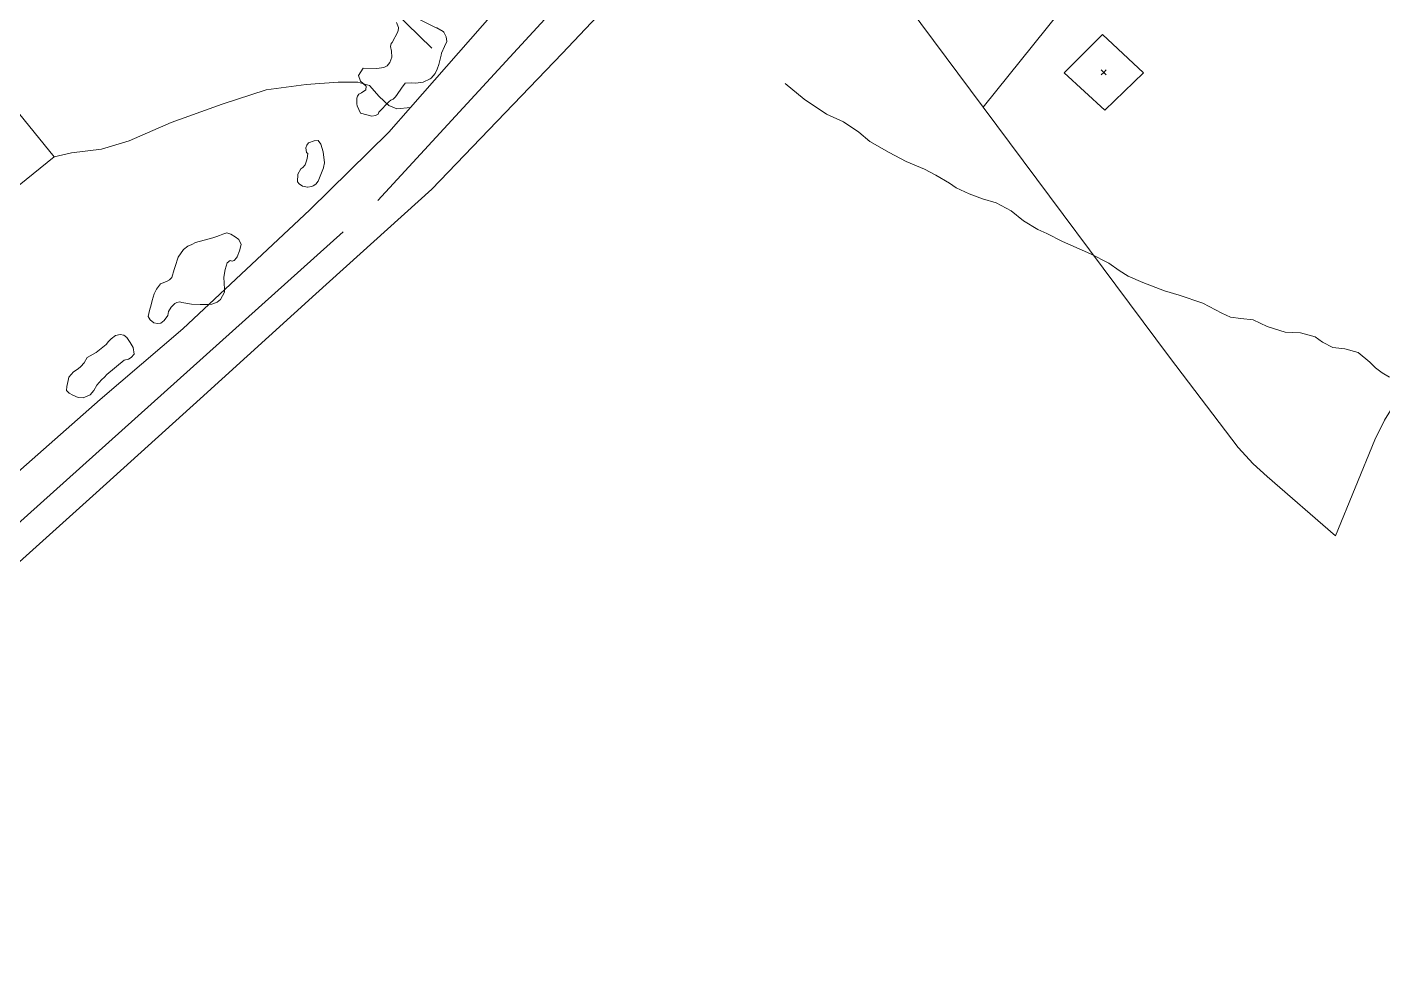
# Model space of a CAD drawing. Header units: metres. Extents: x 4652992 to 4879070, y 2074171 to 2309877.
# Drawn here: x 4653754.5 to 4653907.9, y 2306624.8 to 2306730.6 of the extents above; entities that cross this region are included whole.
import ezdxf

# ---------------------------------------------------------------- set-up
doc = ezdxf.new("R2010")
doc.units = ezdxf.units.M
doc.header["$MEASUREMENT"] = 0
doc.linetypes.add('DGN Style 3', pattern=[92.779933, 66.271381, -26.508552])
doc.layers.get('0').update_dxf_attribs({"color": 4, "lineweight": 0})
for name, color, linetype, lineweight in [('Level 1', 2, 'Continuous', 0), ('Level 19', 38, 'DGN Style 3', 0), ('Level 20', 30, 'DGN Style 3', 0), ('Level 30', 5, 'Continuous', 0), ('Level 37', 3, 'Continuous', 0), ('Level 38', 3, 'Continuous', 0), ('Level 40', 1, 'Continuous', 0), ('Level 62', 4, 'Continuous', 0), ('Level 63', 3, 'Continuous', 0)]:
    doc.layers.add(name, color=color, linetype=linetype, lineweight=lineweight)

# ---------------------------------------------------------------- blocks, each defined once
blk = doc.blocks.new('COTA')
at = {"color": 0, "linetype": 'ByBlock', "lineweight": -2, "ltscale": 10}
for p, q in [((0, 0), (-1.419522, -1.408457)), ((-1.408457, 1.419522), (0, 0)), ((1.419522, 1.408457), (0, 0)), ((0, 0), (1.408457, -1.419522))]:
    blk.add_line(p, q, dxfattribs=at)

msp = doc.modelspace()

# ---------------------------------------------------------------- linework, layer by layer
at = {"layer": 'Level 1'}
msp.add_polyline3d([(4653840.295901, 2306724.264101, 1418.54), (4653842.451804, 2306722.455567, 1418.4347), (4653844.968659, 2306720.790775, 1418.2531), (4653846.894619, 2306719.919167, 1418.1551), (4653848.660929, 2306718.74987, 1418.0333), (4653849.89394, 2306717.700178, 1417.9722), (4653852.061807, 2306716.443523, 1417.8418), (4653853.981818, 2306715.420449, 1417.7185), (4653856.091024, 2306714.567093, 1417.6005), (4653857.364038, 2306713.864689, 1417.5001), (4653858.895115, 2306712.957513, 1417.4077), (4653859.643156, 2306712.431639, 1417.3511), (4653861.136627, 2306711.744604, 1417.2819), (4653862.650769, 2306711.197559, 1417.1534), (4653864.188864, 2306710.737821, 1417.0507), (4653865.895085, 2306709.81983, 1416.9289), (4653867.260531, 2306708.706029, 1416.8229), (4653868.894526, 2306707.714867, 1416.7194), (4653869.899749, 2306707.253842, 1416.6666), (4653871.681547, 2306706.381437, 1416.568), (4653874.849135, 2306704.951941, 1416.2741), (4653876.935609, 2306703.908919, 1416.029), (4653878.087359, 2306703.074989, 1415.8731), (4653879.106937, 2306702.451218, 1415.7332), (4653880.75907, 2306701.742441, 1415.5018), (4653883.21133, 2306700.765362, 1415.2096), (4653884.87795, 2306700.287124, 1414.9136), (4653887.560804, 2306699.374211, 1414.5607), (4653889.730704, 2306698.254069, 1414.0605), (4653890.698736, 2306697.814869, 1413.8642), (4653891.854788, 2306697.644144, 1413.7368), (4653893.259174, 2306697.509278, 1413.5957), (4653894.862677, 2306696.75882, 1413.4568), (4653896.900108, 2306696.089562, 1412.9702), (4653898.63352, 2306696.015822, 1412.6447), (4653900.272473, 2306695.581754, 1412.1464), (4653901.098491, 2306694.969981, 1411.753), (4653902.290028, 2306694.366452, 1411.0409), (4653903.636973, 2306694.235254, 1410.5282), (4653905.159866, 2306693.795574, 1410.3175), (4653906.461022, 2306692.713712, 1409.547), (4653907.110669, 2306692.079692, 1409.1818), (4653907.865407, 2306691.487988, 1408.8586), (4653908.697498, 2306691.017673, 1408.4108)], dxfattribs=at)
at = {"layer": 'Level 19', "linetype": 'DGN Style 3'}
for points in [[(4653695.546973, 2306623.040587, 1424.827895), (4653703.025772, 2306629.288007, 1424.389072), (4653709.115576, 2306634.822137, 1424.014034), (4653713.920306, 2306639.169776, 1423.822251), (4653730.04207, 2306653.787257, 1423.009191), (4653740.98362, 2306663.21755, 1422.560766), (4653794.224561, 2306710.98863, 1421.396378), (4653803.022515, 2306720.555163, 1421.258916), (4653819.191568, 2306738.140968, 1420.961909), (4653828.156247, 2306747.386476, 1420.77246), (4653834.485818, 2306754.812485, 1420.742016), (4653843.867202, 2306765.092502, 1420.696678), (4653850.92678, 2306772.767366, 1420.66925), (4653861.013679, 2306785.49605, 1420.541408), (4653868.863313, 2306796.826139, 1420.510006), (4653871.947247, 2306801.797254, 1420.588751), (4653875.967714, 2306810.173909, 1420.764988), (4653877.907882, 2306814.527924, 1420.813345), (4653880.668892, 2306821.346736, 1420.848154), (4653882.745527, 2306827.238686, 1420.874781), (4653888.391005, 2306844.549167, 1421.111864), (4653891.39748, 2306853.470038, 1421.346006), (4653893.482526, 2306861.131996, 1421.480604), (4653893.512558, 2306861.244585, 1421.483885)], [(4653737.007369, 2306665.763153, 1422.658993), (4653762.802266, 2306688.479723, 1421.968174), (4653772.163776, 2306696.485592, 1421.815865), (4653786.541773, 2306709.963365, 1421.48537), (4653795.486194, 2306718.754297, 1421.360592), (4653797.918686, 2306721.531918, 1421.312893), (4653818.572378, 2306745.116017, 1420.907887)]]:
    msp.add_polyline3d(points, dxfattribs=at)
at = {"layer": 'Level 20', "linetype": 'Continuous'}
msp.add_polyline3d([(4653757.607697, 2306715.963046, 1422.4864), (4653759.581945, 2306716.386952, 1422.4864), (4653762.950621, 2306716.805297, 1422.4864), (4653766.080153, 2306717.755404, 1422.4864), (4653770.837529, 2306719.851052, 1422.4864), (4653776.593808, 2306721.893562, 1422.3864), (4653781.586877, 2306723.512332, 1422.1864), (4653786.098183, 2306724.129326, 1421.8864), (4653789.7207, 2306724.380771, 1421.7864), (4653791.960175, 2306724.409772, 1421.6864), (4653793.265479, 2306724.014472, 1421.6864), (4653794.388911, 2306722.793017, 1421.6864), (4653795.463786, 2306721.74494, 1421.5864), (4653796.369154, 2306721.377775, 1421.5864), (4653797.918686, 2306721.531918, 1421.3129)], dxfattribs=at)
at = {"layer": 'Level 30', "color": 1}
msp.add_polyline3d([(4653730.222608, 2306693.786981, 1433.0217), (4653727.894449, 2306691.701945, 1429.7217), (4653733.717595, 2306685.048229, 1430.4217), (4653733.484697, 2306684.864578, 1430.424905), (4653733.36268, 2306684.768361, 1430.426585), (4653726.969822, 2306679.727276, 1430.514569), (4653726.704719, 2306679.51823, 1430.518217), (4653726.451629, 2306679.318656, 1430.5217), (4653720.125274, 2306687.050301, 1431.3217), (4653720.289559, 2306687.330821, 1430.7217), (4653716.964215, 2306691.172072, 1431.6217), (4653715.559053, 2306693.005062, 1431.3217), (4653712.637406, 2306690.853968, 1430.3217), (4653706.770567, 2306698.589499, 1428.7217), (4653718.735301, 2306707.749447, 1433.6217), (4653745.679249, 2306729.833444, 1432.8217), (4653751.958495, 2306722.919076, 1435.9217), (4653757.607697, 2306715.963046, 1433.7217), (4653730.222608, 2306693.786981, 1433.0217)], dxfattribs=at)
at = {"layer": 'Level 37', "extrusion": (0.7733443899905768, -0.6180672260085279, 0.1411784636700164), "elevation": 2173530.07836, "flags": 128}
msp.add_lwpolyline([(4707439.151781, -308525.933106), (4707468.826343, -308526.300157), (4707500.975185, -308525.202052)], dxfattribs=at)
at = {"layer": 'Level 37'}
for points in [[(4653700.640811, 2306624.643673, 1426.356), (4653707.739853, 2306630.747223, 1425.756), (4653715.538024, 2306637.134303, 1425.306), (4653717.235044, 2306638.592814, 1425.306), (4653719.250158, 2306640.489632, 1425.156), (4653720.958853, 2306642.236447, 1424.5217), (4653732.212863, 2306651.379762, 1424.345279), (4653733.716976, 2306652.601778, 1424.3217), (4653741.276825, 2306659.029667, 1424.2217), (4653751.013141, 2306667.724747, 1423.7217), (4653762.351436, 2306677.929166, 1423.4217), (4653774.106448, 2306688.548291, 1423.1217), (4653787.224712, 2306700.425186, 1422.8217), (4653800.350698, 2306712.272777, 1422.3217), (4653815.062484, 2306727.625312, 1422.0217), (4653825.666868, 2306738.866187, 1421.5217), (4653835.336807, 2306749.655648, 1421.6217), (4653838.672211, 2306753.87082, 1421.621722)], [(4653770.895273, 2306753.649095, 1424.915908), (4653774.220022, 2306750.832332, 1424.821722), (4653784.542933, 2306742.703363, 1423.721721), (4653786.075725, 2306741.283467, 1423.521722), (4653787.487679, 2306740.826395, 1422.821722), (4653800.32941, 2306728.249521, 1421.721721)]]:
    msp.add_polyline3d(points, dxfattribs=at)
at = {"layer": 'Level 38'}
msp.add_polyline3d([(4653846.683281, 2306763.614391, 1422.6217), (4653838.672211, 2306753.87082, 1422.6217), (4653862.719997, 2306721.567097, 1419.849803), (4653883.785163, 2306693.269968, 1417.4217), (4653891.57649, 2306683.05803, 1415.7217), (4653893.274688, 2306681.195533, 1415.4217), (4653894.862878, 2306679.77811, 1414.9217), (4653902.566784, 2306673.070888, 1411.7217), (4653907.016291, 2306683.935236, 1411.0217), (4653908.104302, 2306686.133549, 1410.2217), (4653910.407836, 2306689.837934, 1409.6217), (4653914.471646, 2306694.891525, 1410.3217), (4653924.240879, 2306706.414229, 1412.3217), (4653937.367496, 2306721.875038, 1414.5217), (4653920.863767, 2306744.10528, 1418.5217), (4653907.7447, 2306761.690462, 1420.1217), (4653901.23698, 2306769.926025, 1420.573535), (4653890.461241, 2306783.562794, 1421.3217), (4653876.15385, 2306800.47325, 1422.0217), (4653874.364621, 2306798.154441, 1422.9217), (4653866.616798, 2306788.518172, 1422.5217), (4653849.833245, 2306767.678082, 1422.5217), (4653846.683281, 2306763.614391, 1422.6217)], dxfattribs=at)
at = {"layer": 'Level 40', "color": 3}
for points in [[(4653798.854037, 2306731.524894, 1425.251514), (4653800.678212, 2306730.610055, 1425.251514), (4653800.839878, 2306730.547102, 1425.251514), (4653800.886707, 2306730.529182, 1425.251514), (4653801.622401, 2306730.119612, 1425.251514), (4653801.680037, 2306730.04101, 1425.251514), (4653801.951102, 2306729.544443, 1425.251514), (4653802.014936, 2306729.010734, 1425.251514), (4653801.784587, 2306728.416873, 1425.251514), (4653801.442612, 2306727.676272, 1425.251514), (4653801.378333, 2306727.446933, 1425.251514), (4653801.121932, 2306726.408339, 1425.251514), (4653800.951789, 2306725.860662, 1425.251514), (4653800.709636, 2306725.39442, 1425.251514), (4653800.257056, 2306724.867479, 1425.251514), (4653800.134341, 2306724.788941, 1425.251514), (4653799.349949, 2306724.387515, 1425.251514), (4653798.537833, 2306724.266195, 1425.251514), (4653798.038283, 2306724.31266, 1425.251514), (4653797.310843, 2306724.269913, 1425.251514), (4653796.90551, 2306723.712422, 1425.251514), (4653796.400269, 2306722.994438, 1425.251514), (4653796.238125, 2306722.739663, 1425.251514), (4653795.962217, 2306722.470037, 1425.251514), (4653795.711355, 2306722.353978, 1425.251514), (4653795.49314, 2306722.226439, 1425.251514), (4653794.349392, 2306720.998976, 1424.251514), (4653794.257365, 2306720.768434, 1424.251514), (4653793.955267, 2306720.61676, 1424.251514), (4653793.538286, 2306720.549784, 1424.251514), (4653792.266973, 2306720.871345, 1424.251514), (4653791.898151, 2306721.710376, 1424.251514), (4653791.898142, 2306721.710434, 1424.251514), (4653791.864685, 2306721.946068, 1424.251514), (4653791.857866, 2306722.067922, 1424.251514), (4653791.845648, 2306722.188925, 1424.251514), (4653791.858129, 2306722.599064, 1424.251514), (4653791.912532, 2306722.830174, 1424.251514), (4653792.065692, 2306723.039062, 1424.251514), (4653792.379701, 2306723.179879, 1424.251514), (4653792.881453, 2306723.544137, 1424.751514), (4653792.919022, 2306723.954958, 1425.251514), (4653792.27512, 2306724.515111, 1425.251514), (4653792.04424, 2306725.140337, 1425.751514), (4653792.551577, 2306725.998879, 1425.751514)], [(4653792.551577, 2306725.998879, 1425.751514), (4653794.105331, 2306725.949307, 1425.751514), (4653794.371734, 2306725.971292, 1425.751514), (4653794.889206, 2306726.046426, 1425.751514), (4653795.275447, 2306726.253568, 1425.751514), (4653795.58151, 2306726.616062, 1425.751514), (4653795.822909, 2306727.225964, 1425.751514), (4653795.769516, 2306727.896561, 1425.751514), (4653795.670731, 2306728.444303, 1425.751514), (4653795.724802, 2306728.768774, 1425.751514), (4653795.8581, 2306728.893313, 1425.751514), (4653796.470655, 2306730.076726, 1425.751514), (4653796.572059, 2306730.468877, 1425.751514), (4653796.573774, 2306730.563803, 1425.751514), (4653796.572058, 2306730.59785, 1425.751514), (4653796.349935, 2306731.16167, 1425.751514)], [(4653787.035687, 2306717.761978, 1425.751514), (4653787.473206, 2306717.804026, 1425.751514), (4653787.780126, 2306717.393604, 1425.251514), (4653788.036978, 2306716.527093, 1424.751514), (4653788.204016, 2306715.277843, 1424.251514), (4653788.066574, 2306714.738591, 1424.251514), (4653788.0571, 2306714.711933, 1424.251514), (4653787.943195, 2306714.332494, 1424.251514), (4653787.483077, 2306713.207523, 1424.251514), (4653787.203384, 2306712.867381, 1424.251514), (4653786.89334, 2306712.651843, 1424.251514), (4653786.764226, 2306712.593824, 1424.251514), (4653786.280504, 2306712.506999, 1424.251514), (4653786.226227, 2306712.499834, 1424.251514), (4653785.752872, 2306712.609295, 1424.251514), (4653785.711573, 2306712.624437, 1424.251514), (4653785.322779, 2306712.887133, 1424.251514), (4653785.151386, 2306713.108015, 1424.251514), (4653785.176523, 2306713.985422, 1424.251514), (4653785.183058, 2306714.000942, 1424.251514), (4653785.521534, 2306714.573395, 1424.251514), (4653785.729532, 2306714.746976, 1424.251514), (4653785.998105, 2306715.047532, 1424.251514), (4653786.164654, 2306715.478486, 1424.251514), (4653786.225299, 2306715.753958, 1424.251514), (4653786.309222, 2306716.312377, 1425.251514), (4653786.167486, 2306716.447446, 1425.251514), (4653786.067304, 2306716.949252, 1425.251514), (4653786.188867, 2306717.280548, 1425.251514), (4653786.37695, 2306717.518459, 1425.251514), (4653787.035687, 2306717.761978, 1425.751514)], [(4653773.135992, 2306699.285653, 1427.251514), (4653772.061497, 2306699.474195, 1426.751514), (4653771.80931, 2306699.528017, 1426.751514), (4653771.497967, 2306699.463223, 1426.751514), (4653771.24276, 2306699.353636, 1426.751514), (4653770.823897, 2306698.950856, 1426.751514), (4653770.548838, 2306698.451748, 1426.751514), (4653770.445223, 2306697.981668, 1426.751514), (4653770.061748, 2306697.440027, 1426.751514), (4653769.663556, 2306697.131202, 1426.751514), (4653769.289091, 2306697.079822, 1426.751514), (4653768.879188, 2306697.16726, 1426.751514), (4653768.454577, 2306697.487548, 1426.751514), (4653768.246792, 2306697.892848, 1426.751514), (4653768.391896, 2306698.551015, 1426.751514), (4653768.568527, 2306699.202434, 1426.751514), (4653768.679076, 2306699.703867, 1426.751514), (4653768.907955, 2306700.442538, 1426.751514), (4653769.189961, 2306700.972968, 1426.751514), (4653769.650322, 2306701.563736, 1426.751514), (4653770.30761, 2306701.84995, 1426.751514), (4653770.639694, 2306702.008718, 1426.751514), (4653770.929439, 2306702.274944, 1426.751514), (4653771.168166, 2306703.208206, 1426.751514), (4653771.275661, 2306703.546129, 1426.751514), (4653771.636564, 2306704.584461, 1426.751514), (4653772.22199, 2306705.44355, 1426.751514), (4653772.735323, 2306705.825935, 1426.751514), (4653773.175686, 2306706.027073, 1426.751514), (4653773.584515, 2306706.234939, 1426.751514), (4653775.569498, 2306706.792399, 1425.751514), (4653775.996648, 2306706.931077, 1425.751514), (4653776.322184, 2306707.058612, 1425.751514), (4653776.686185, 2306707.210772, 1425.751514), (4653777.144854, 2306707.34269, 1425.751514), (4653777.572861, 2306707.185509, 1425.751514), (4653778.099444, 2306706.875866, 1425.751514), (4653778.499783, 2306706.59321, 1425.751514), (4653778.767896, 2306706.01033, 1425.751514), (4653778.584307, 2306705.326877, 1425.751514), (4653778.299127, 2306704.632257, 1425.751514), (4653778.239925, 2306704.513503, 1425.751514), (4653777.974549, 2306704.208835, 1425.751514), (4653777.757546, 2306704.123788, 1425.751514), (4653777.519487, 2306704.216587, 1427.251514), (4653777.167186, 2306703.964132, 1427.251514), (4653776.931831, 2306703.1951, 1427.251514), (4653776.808616, 2306702.336542, 1427.251514), (4653776.821229, 2306701.645599, 1427.251514), (4653776.872225, 2306700.979223, 1427.251514), (4653776.859341, 2306700.621452, 1427.251514), (4653776.414356, 2306699.79873, 1427.251514), (4653776.055105, 2306699.514871, 1427.251514), (4653775.443927, 2306699.28477, 1427.251514), (4653775.038456, 2306699.240198, 1427.251514), (4653774.545395, 2306699.247095, 1427.251514), (4653774.115301, 2306699.240549, 1427.251514), (4653773.135992, 2306699.285653, 1427.251514)], [(4653761.334034, 2306693.217355, 1425.251514), (4653762.360721, 2306693.804547, 1425.751514), (4653763.492503, 2306694.690272, 1426.251514), (4653763.732152, 2306695.041922, 1426.251514), (4653764.040715, 2306695.338594, 1426.251514), (4653764.529519, 2306695.717638, 1426.251514), (4653765.083506, 2306695.841135, 1426.251514), (4653765.470489, 2306695.758614, 1426.251514), (4653765.815056, 2306695.483788, 1426.251514), (4653766.216342, 2306694.914985, 1426.251514), (4653766.54023, 2306694.36269, 1426.251514), (4653766.658455, 2306693.612621, 1426.251514), (4653766.332995, 2306693.239017, 1426.251514), (4653766.011231, 2306693.065972, 1426.251514), (4653765.534663, 2306692.925915, 1426.251514), (4653763.548215, 2306691.293084, 1425.251514), (4653763.286386, 2306691.026115, 1425.251514), (4653762.968784, 2306690.690327, 1425.251514), (4653762.43659, 2306690.117812, 1425.251514), (4653762.098237, 2306689.50397, 1425.251514), (4653761.660544, 2306688.991957, 1425.251514), (4653760.89934, 2306688.669865, 1425.251514), (4653760.300662, 2306688.716658, 1425.251514), (4653759.705688, 2306688.964423, 1425.251514), (4653759.313105, 2306689.209444, 1425.251514), (4653759.015083, 2306689.515037, 1425.251514), (4653759.031052, 2306689.955523, 1425.251514), (4653759.184103, 2306690.64927, 1425.251514), (4653759.260627, 2306690.996135, 1425.251514), (4653759.801468, 2306691.607228, 1425.251514), (4653760.321548, 2306691.940261, 1425.251514), (4653760.622218, 2306692.198982, 1425.251514), (4653761.004158, 2306692.642112, 1425.251514), (4653761.334034, 2306693.217355, 1425.251514)]]:
    msp.add_polyline3d(points, dxfattribs=at)
at = {"layer": 'Level 62', "elevation": 1417.721721, "flags": 128}
msp.add_lwpolyline([(4653876.484955, 2306721.216402), (4653871.879232, 2306725.463658), (4653876.213309, 2306729.809641), (4653880.852776, 2306725.451149), (4653876.484955, 2306721.216402)], dxfattribs=at)

# ---------------------------------------------------------------- block references
at = {"layer": 'Level 63', "xscale": 0.2, "yscale": 0.2, "zscale": 0.1}
msp.add_blockref('COTA', (4653876.359794, 2306725.494475, 1417.721722), dxfattribs=at)

doc.saveas('drawing.dxf')
